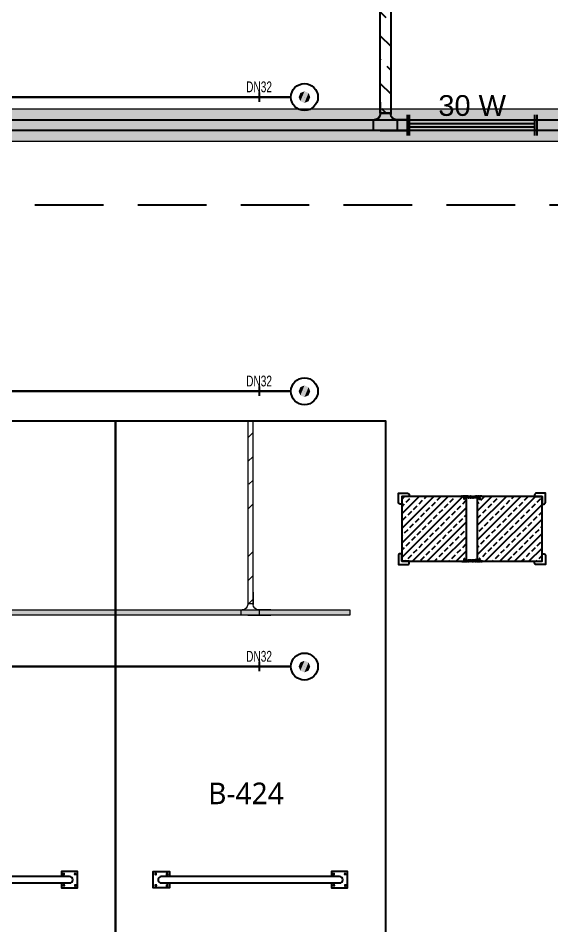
# Model space of a CAD drawing. Header units: millimetres. Extents: x -379292 to 1221486, y 92049 to 447512.
# Drawn here: x -179605 to -174665, y 180942 to 189350 of the extents above; entities that cross this region are included whole.
import ezdxf
from ezdxf.enums import TextEntityAlignment as Align

# ---------------------------------------------------------------- set-up
doc = ezdxf.new("R2010")
doc.units = ezdxf.units.MM
doc.linetypes.add('HIDDEN', pattern=[9.525, 6.35, -3.175])
for name, color, linetype in [('-M-YNGN-BORUID', 7, 'Continuous'), ('-M-YNGN-BORUUZUN', 7, 'Continuous'), ('-M-YNGN-BORUYUK', 7, 'Continuous'), ('-M-YNGN-SPR-YUK', 7, 'Continuous'), ('-M-YNGN-ZON3-CAP-', 7, 'Continuous'), ('-M-YNGN-ZON3-SPR-', 7, 'Continuous'), ('05_DILATATION', 131, 'Continuous'), ('05_HATCH CONCRETE', 141, 'Continuous'), ('05_SYMBOL', 2, 'Continuous'), ('08_LAMP', 4, 'Continuous'), ('202-A-Y-MahalAd', 141, 'Continuous'), ('E_CT_ZA', 6, 'Continuous')]:
    doc.layers.add(name, color=color, linetype=linetype)
doc.layers.add('-M-YNGN-SPR-CAPCIZGI', color=188, linetype='Continuous', plot=False)
for name, color, linetype, lineweight in [('-M-YNGN-ZON3', 6, 'SP', 30), ('E_CT_KA', 4, 'Continuous', 9), ('E_CT_KIRMIZI', 1, 'Continuous', 9)]:
    doc.layers.add(name, color=color, linetype=linetype, lineweight=lineweight)
doc.styles.add('CIZGI', font='tahoma.ttf', dxfattribs={"width": 0.8, "oblique": 20})
doc.styles.add('HCAD', font='HCAD.SHX', dxfattribs={"width": 0.8, "height": 0.2})
doc.styles.add('PIPESIZE', font='hcad.shx', dxfattribs={"width": 0.8})
doc.styles.add('SPR-NOT', font='romans.shx')
doc.styles.get("Standard").update_dxf_attribs({"font": 'segoeuil.ttf'})
doc.styles.add('YAZI-2', font='arial.ttf', dxfattribs={"height": 2})
doc.linetypes.add('SP', pattern='A,2,-0.1,["SP",CIZGI,S=0.14,R=0.2,X=0,Y=-0.07],-0.255', length=2.355)
pattern_1 = [(225, (905000, -3e-07), (67.351921, -67.351921), []), (225, (904932.65, -3e-07), (67.351921, -67.351921), [47.625, -23.8125])]

# ---------------------------------------------------------------- blocks, each defined once
blk = doc.blocks.new('202_Vida')
at = {"color": 0, "linetype": 'ByBlock', "ltscale": 0.2}
for points in [[(0.96, 0), (-0.96, 0)], [(0, 0.96), (0, -0.96)]]:
    blk.add_lwpolyline(points, dxfattribs=at)
at = {"color": 0, "linetype": 'ByBlock'}
for radius in [0.42, 0.23, 0.155]:
    blk.add_circle((0, 0), radius, dxfattribs=at)
blk = doc.blocks.new('202_Stoper')
at = {"color": 0, "linetype": 'ByBlock'}
for points in [[(-750, -30), (-750, -75), (-900, -75), (-900, 75), (-750, 75), (-750, 30)], [(750, -30), (750, -75), (900, -75), (900, 75), (750, 75), (750, 30)]]:
    blk.add_lwpolyline(points, dxfattribs=at)
blk.add_lwpolyline([(825, -30, 1), (825, 30), (-825, 30, 1), (-825, -30)], format="xyb", close=True, dxfattribs=at)
at = {"color": 0, "linetype": 'ByBlock', "yscale": 10, "zscale": 10, "rotation": 180}
for p, xscale in [((-877, 53), -10), ((-772, 53), 10), ((772, 53), -10), ((877, 53), 10)]:
    blk.add_blockref('202_Vida', p, dxfattribs=dict(at, xscale=xscale))
at = {"color": 0, "linetype": 'ByBlock', "yscale": 10, "zscale": 10}
for p, xscale in [((-877, -52), 10), ((-772, -52), -10), ((772, -52), 10), ((877, -52), -10)]:
    blk.add_blockref('202_Vida', p, dxfattribs=dict(at, xscale=xscale))
blk = doc.blocks.new('202_Mahalblok')
at = {"color": 0, "linetype": 'ByBlock', "flags": 128}
blk.add_lwpolyline([(0, 0), (0, 5000), (2500, 5000), (2500, 0)], close=True, dxfattribs=at)
at = {"color": 252}
blk.add_blockref('202_Stoper', (1250, 750), dxfattribs=at)
at = {"color": 0, "linetype": 'ByBlock', "ltscale": 25}
blk.add_attdef('MAHALNO', text='', height=200, dxfattribs=at).set_placement((1208.7, 1390), align=Align.BOTTOM_CENTER)
blk = doc.blocks.new('DİLATASYON PROFİL')
at = {"color": 8}
for p, q in [((-48.1, 0), (-46.4, 1.8)), ((-48.1, 0), (-20.1, 0)), ((-45.7, 1.8), (-46.4, 1.8)), ((-22.8, 1.6), (-20.5, 1.6)), ((-22.8, 1.6), (-21.5, -0.4)), ((-20.5, 1.6), (-19.9, 1.1)), ((-20.1, 0), (-19.8, 0.2)), ((-19.3, 1.6), (-19.9, 1.1)), ((-19.6, 0), (-19.8, 0.2)), ((-19.6, 0), (11.8, 0)), ((-17, 1.6), (-19.3, 1.6)), ((-17, 1.6), (-18.2, -0.4)), ((11.8, -13), (11.8, 0)), ((11.8, -13), (11.8, 0)), ((19.9, 1.8), (21.1, 0.5)), ((22.4, 2), (20.9, 2)), ((20.9, 1.3), (21.3, 0.1)), ((21.1, -1.1), (21.1, 0.5)), ((22.9, 0.7), (23.3, 1.2)), ((23.6, -6), (23, 1.5)), ((23.9, 0.8), (23.6, 1.2)), ((23.9, 0.8), (24.3, 1.2)), ((24.9, 0.8), (24.6, 1.2)), ((24.9, 0.8), (25.3, 1.2)), ((25.9, 0.8), (25.6, 1.2)), ((25.9, 0.8), (26.3, 1.2)), ((27, 0.8), (26.6, 1.2)), ((27, 0.8), (27.3, 1.2)), ((28, 0.8), (27.6, 1.2)), ((28, 0.8), (28.3, 1.2)), ((29, 0.8), (28.6, 1.2)), ((29, 0.8), (29.3, 1.2)), ((30, 0.8), (29.6, 1.2)), ((30, 0.8), (30.3, 1.2)), ((31, 0.8), (30.6, 1.2)), ((31, 0.8), (31.3, 1.2)), ((32, 0.8), (31.6, 1.2)), ((32, 0.8), (32.3, 1.2)), ((33, 0.8), (32.6, 1.2)), ((33, 0.8), (33.3, 1.2)), ((34, 0.8), (33.6, 1.2)), ((34, 0.8), (34.3, 1.2)), ((35, 0.7), (34.6, 1.2)), ((35, 0.8), (35, 0.8)), ((36, 1.8), (35.9, 1.8)), ((35.9, 1.3), (35.9, 1.8)), ((35.9, 1.3), (35.9, 1.8)), ((36, 1.8), (36.5, 1.5)), ((37.5, 2.2), (36.5, 1.5)), ((37.5, 2.2), (38.1, 1.8)), ((37.5, 2.2), (38.1, 1.8)), ((37.5, 2.2), (38.1, 1.8)), ((38.8, 2.4), (38.1, 1.8)), ((38.8, 2.4), (38.1, 1.8)), ((38.8, 2.4), (39.5, 1.9)), ((40.1, 2.4), (39.5, 1.9)), ((40.1, 2.4), (40.9, 1.8)), ((41.4, 2.2), (40.9, 1.8)), ((41.4, 2.2), (42.5, 1.5)), ((43, 1.8), (42.5, 1.5)), ((43, 1.8), (43, 1.8)), ((43, 1.3), (43, 1.8)), ((43, 1.3), (43, 1.8)), ((44, 0.6), (44.4, 1)), ((45, 0.6), (44.6, 1)), ((45, 0.6), (45.4, 1)), ((46, 0.6), (45.6, 1)), ((46, 0.6), (46.4, 1)), ((47, 0.6), (46.6, 1)), ((47, 0.6), (47.4, 1)), ((48, 0.6), (47.6, 1)), ((48, 0.6), (48.4, 1)), ((49, 0.6), (48.6, 1)), ((49, 0.6), (49.4, 1)), ((50, 0.6), (49.6, 1)), ((50, 0.6), (50.4, 1)), ((51, 0.6), (50.6, 1)), ((51, 0.6), (51.4, 1)), ((52, 0.6), (51.6, 1)), ((52, 0.6), (52.4, 1)), ((53, 0.6), (52.6, 1)), ((53, 0.6), (53.4, 1)), ((54, 0.6), (53.6, 1)), ((54, 0.6), (54.4, 1)), ((55, 0.6), (54.6, 1)), ((55, 0.6), (55.4, 1)), ((56, 0.6), (55.6, 1)), ((57.1, 1.8), (57, 1.8)), ((57, 1.3), (57, 1.8)), ((57, 1.3), (57, 1.8)), ((57.1, 1.8), (57.6, 1.5)), ((58.6, 2.2), (57.6, 1.5)), ((58.6, 2.2), (59.1, 1.8)), ((58.6, 2.2), (59.1, 1.8)), ((58.6, 2.2), (59.1, 1.8)), ((59.9, 2.4), (59.1, 1.8)), ((59.9, 2.4), (59.1, 1.8)), ((59.9, 2.4), (60.6, 1.9)), ((61.2, 2.4), (60.6, 1.9)), ((61.2, 2.4), (62, 1.8)), ((62.5, 2.2), (62, 1.8)), ((62.5, 2.2), (63.5, 1.5)), ((64, 1.8), (63.5, 1.5)), ((64, 1.8), (64.1, 1.8)), ((64.1, 1.3), (64.1, 1.8)), ((64.1, 1.3), (64.1, 1.8)), ((65.1, 0.6), (65.4, 1)), ((66.1, 0.6), (65.7, 1)), ((66.1, 0.6), (66.4, 1)), ((67.1, 0.6), (66.7, 1)), ((67.1, 0.6), (67.4, 1)), ((68.1, 0.6), (67.7, 1)), ((68.1, 0.6), (68.4, 1)), ((69.1, 0.6), (68.7, 1)), ((69.1, 0.6), (69.4, 1)), ((70.1, 0.6), (69.7, 1)), ((70.1, 0.6), (70.4, 1)), ((71.1, 0.6), (70.7, 1)), ((71.1, 0.6), (71.4, 1)), ((72.1, 0.6), (71.7, 1)), ((72.1, 0.6), (72.5, 1)), ((73.1, 0.6), (72.7, 1)), ((73.1, 0.6), (73.5, 1)), ((74.1, 0.6), (73.7, 1)), ((74.1, 0.6), (74.5, 1)), ((75.1, 0.6), (74.7, 1)), ((75.1, 0.6), (75.5, 1)), ((76.1, 0.6), (75.7, 1)), ((76.1, 0.6), (76.5, 1)), ((76.5, -6.2), (77, 1.3)), ((77.1, 0.6), (76.7, 1)), ((77.1, 0.6), (77.1, 0.6)), ((77.5, 1.8), (79.2, 1.8)), ((79.2, 1.1), (78.7, -0.1)), ((80.3, 2), (78.9, 0.5)), ((78.9, -0.9), (78.9, 0.7)), ((88.2, -12.8), (88.2, 0)), ((119.6, 0), (88.2, 0)), ((88.2, -12.8), (88.2, 0)), ((148.1, 0), (88.2, 0)), ((117, 1.6), (119.3, 1.6)), ((117, 1.6), (118.2, -0.4)), ((119.3, 1.6), (119.9, 1)), ((119.6, 0), (119.9, 0.2)), ((120.5, 1.6), (119.9, 1)), ((120.1, 0), (119.9, 0.2)), ((140.3, 0), (120.1, 0)), ((122.8, 1.6), (120.5, 1.6)), ((122.8, 1.6), (121.5, -0.4)), ((145.8, 1.8), (146.4, 1.8)), ((148.1, 0), (146.4, 1.8)), ((-21.8, -23.3), (-22.8, -23.2)), ((-22.8, -23.2), (-22.8, -24.4)), ((-21.8, -23.3), (-22.8, -23.2)), ((-22.8, -23.2), (-22.8, -24.4)), ((-22.8, -24.4), (-22, -25.1)), ((-22.8, -24.4), (-22, -25.1)), ((-22.7, -21.6), (-22.7, -22.5)), ((-21.8, -21.6), (-22.7, -21.6)), ((-22.7, -21.6), (-22.7, -22.5)), ((-21.8, -21.6), (-22.7, -21.6)), ((-22.7, -22.5), (-21.8, -23.3)), ((-22.7, -22.5), (-21.8, -23.3)), ((-21.6, -19.7), (-22.5, -19.7)), ((-22.5, -19.7), (-22.5, -20.7)), ((-21.6, -19.7), (-22.5, -19.7)), ((-22.5, -19.7), (-22.5, -20.7)), ((-22.5, -20.7), (-21.8, -21.6)), ((-22.5, -20.7), (-21.8, -21.6)), ((-21.5, -17.9), (-22.4, -17.8)), ((-22.4, -17.8), (-22.4, -19)), ((-21.5, -17.9), (-22.4, -17.8)), ((-22.4, -17.8), (-22.4, -19)), ((-22.4, -19), (-21.6, -19.7)), ((-22.4, -19), (-21.6, -19.7)), ((-22.2, -14.3), (-22.3, -15.5)), ((-22.2, -14.3), (-22.3, -15.5)), ((-22.3, -15.5), (-21.4, -16.2)), ((-22.3, -15.5), (-21.4, -16.2)), ((-21.4, -16.2), (-22.3, -16.2)), ((-22.3, -16.2), (-22.3, -17.1)), ((-21.4, -16.2), (-22.3, -16.2)), ((-22.3, -16.2), (-22.3, -17.1)), ((-22.3, -17.1), (-21.5, -17.9)), ((-22.3, -17.1), (-21.5, -17.9)), ((-22.1, -12.7), (-22.2, -13.6)), ((-22.1, -12.7), (-22.2, -13.6)), ((-22.2, -13.6), (-21.3, -14.4)), ((-22.2, -13.6), (-21.3, -14.4)), ((-21.3, -14.4), (-22.2, -14.3)), ((-21.3, -14.4), (-22.2, -14.3)), ((-22, -10.9), (-22.1, -12)), ((-22, -10.9), (-22.1, -12)), ((-22.1, -12), (-21.2, -12.8)), ((-22.1, -12), (-21.2, -12.8)), ((-21.2, -12.8), (-22.1, -12.7)), ((-21.2, -12.8), (-22.1, -12.7)), ((-21, -9.3), (-22, -9.2)), ((-22, -9.2), (-22, -10.2)), ((-21, -9.3), (-22, -9.2)), ((-22, -9.2), (-22, -10.2)), ((-22, -10.2), (-21.1, -10.9)), ((-22, -10.2), (-21.1, -10.9)), ((-21.1, -10.9), (-22, -10.9)), ((-21.1, -10.9), (-22, -10.9)), ((-22, -25.1), (-21.2, -25.1)), ((-22, -25.1), (-21.2, -25.1)), ((-21, -7.4), (-21.9, -7.4)), ((-21.9, -7.4), (-21.9, -8.6)), ((-21, -7.4), (-21.9, -7.4)), ((-21.9, -7.4), (-21.9, -8.6)), ((-21.9, -8.6), (-21, -9.3)), ((-21.9, -8.6), (-21, -9.3)), ((-20.9, -5.8), (-21.8, -5.8)), ((-21.8, -5.8), (-21.8, -6.7)), ((-20.9, -5.8), (-21.8, -5.8)), ((-21.8, -5.8), (-21.8, -6.7)), ((-21.8, -6.7), (-21, -7.4)), ((-21.8, -6.7), (-21, -7.4)), ((-21.5, -0.4), (-18.2, -0.4)), ((-21.5, -2.9), (-21.5, -0.4)), ((-21.5, -0.4), (-18.2, -0.4)), ((-21.5, -2.9), (-21.5, -0.4)), ((-21.5, -2.9), (-18.2, -2.9)), ((-21.5, -2.9), (-18.2, -2.9)), ((-21.4, -14.4), (-21.5, -14.3)), ((-21.4, -14.4), (-21.5, -14.3)), ((-21.4, -3), (-20.7, -3.1)), ((-21.4, -3), (-20.7, -3.1)), ((-21.3, -5.8), (-21.3, -2.9)), ((-21.3, -5.8), (-21.3, -2.9)), ((-21.3, -7.4), (-21.3, -7.2)), ((-21.3, -7.4), (-21.3, -7.2)), ((-18.7, -23), (-21.3, -25.2)), ((-18.7, -23), (-21.3, -25.2)), ((-21.3, -25.1), (-21.3, -25.4)), ((-21.3, -25.1), (-21.3, -25.4)), ((-19.9, -27), (-21.3, -25.4)), ((-19.9, -27), (-21.3, -25.4)), ((-21.2, -25.1), (-20.1, -3)), ((-21.2, -25.1), (-20.1, -3)), ((-18.7, -22.7), (-21.2, -24.8)), ((-18.7, -22.7), (-21.2, -24.8)), ((-18.8, -19.3), (-21, -21)), ((-18.8, -19.3), (-21, -21)), ((-18.8, -19.6), (-21, -21.4)), ((-18.8, -19.6), (-21, -21.4)), ((-20.7, -3.1), (-20.9, -5.8)), ((-20.7, -3.1), (-20.9, -5.8)), ((-19, -15.8), (-20.8, -17.3)), ((-19, -15.8), (-20.8, -17.3)), ((-19, -16.1), (-20.8, -17.6)), ((-19, -16.1), (-20.8, -17.6)), ((-19.2, -12.6), (-20.7, -13.9)), ((-19.2, -12.6), (-20.7, -13.9)), ((-19.2, -12.3), (-20.6, -13.5)), ((-19.2, -12.3), (-20.6, -13.5)), ((-19.4, -8.9), (-20.5, -9.8)), ((-19.4, -8.9), (-20.5, -9.8)), ((-19.3, -9.2), (-20.5, -10.1)), ((-19.3, -9.2), (-20.5, -10.1)), ((-19.5, -5.4), (-20.3, -6)), ((-19.5, -5.4), (-20.3, -6)), ((-19.5, -5.7), (-20.3, -6.3)), ((-19.5, -5.7), (-20.3, -6.3)), ((-19.9, -27), (-18.5, -25.4)), ((-19.9, -27), (-18.5, -25.4)), ((-18.6, -25.1), (-19.6, -3.1)), ((-18.6, -25.1), (-19.6, -3.1)), ((-18.4, -3.1), (-19, -3.1)), ((-19, -3.1), (-18.9, -5.9)), ((-18.4, -3.1), (-19, -3.1)), ((-19, -3.1), (-18.9, -5.9)), ((-18.9, -5.9), (-18, -5.9)), ((-18.9, -5.9), (-18, -5.9)), ((-17.9, -6.7), (-18.8, -7.5)), ((-17.9, -6.7), (-18.8, -7.5)), ((-18.8, -7.5), (-17.9, -7.4)), ((-18.8, -7.5), (-17.9, -7.4)), ((-17.8, -8.6), (-18.7, -9.3)), ((-17.8, -8.6), (-18.7, -9.3)), ((-18.7, -9.3), (-17.8, -9.3)), ((-18.7, -9.3), (-17.8, -9.3)), ((-17.8, -10.2), (-18.6, -10.9)), ((-17.8, -10.2), (-18.6, -10.9)), ((-18.6, -10.9), (-17.7, -10.9)), ((-18.6, -10.9), (-17.7, -10.9)), ((-18.6, -25.1), (-17.7, -25.1)), ((-18.6, -25.1), (-17.7, -25.1)), ((-18.5, -4.5), (-18.5, -2.9)), ((-18.5, -4.5), (-18.5, -2.9)), ((-18.5, -4.5), (-18.5, -4.9)), ((-18.5, -4.5), (-18.5, -4.9)), ((-18.5, -5.9), (-18.5, -4.9)), ((-18.5, -5.9), (-18.5, -4.9)), ((-18.5, -9.3), (-18.5, -9.1)), ((-18.5, -9.3), (-18.5, -9.1)), ((-18.5, -10.9), (-18.5, -10.8)), ((-18.5, -10.9), (-18.5, -10.8)), ((-17.7, -12.1), (-18.5, -12.8)), ((-17.7, -12.1), (-18.5, -12.8)), ((-18.5, -12.8), (-17.6, -12.8)), ((-18.5, -12.8), (-17.6, -12.8)), ((-17.6, -13.7), (-18.5, -14.4)), ((-17.6, -13.7), (-18.5, -14.4)), ((-18.5, -14.4), (-17.6, -14.4)), ((-18.5, -14.4), (-17.6, -14.4)), ((-18.5, -25.4), (-18.5, -25.1)), ((-18.5, -25.4), (-18.5, -25.1)), ((-17.5, -15.6), (-18.4, -16.3)), ((-17.5, -15.6), (-18.4, -16.3)), ((-18.4, -16.3), (-17.5, -16.2)), ((-18.4, -16.3), (-17.5, -16.2)), ((-17.4, -17.2), (-18.3, -17.9)), ((-17.4, -17.2), (-18.3, -17.9)), ((-18.3, -17.9), (-17.4, -17.9)), ((-18.3, -17.9), (-17.4, -17.9)), ((-18.2, -2.9), (-18.2, -0.4)), ((-18.2, -2.9), (-18.2, -0.4)), ((-17.3, -19), (-18.2, -19.8)), ((-17.3, -19), (-18.2, -19.8)), ((-18.2, -19.8), (-17.3, -19.7)), ((-18.2, -19.8), (-17.3, -19.7)), ((-18, -5.9), (-17.9, -6.7)), ((-18, -5.9), (-17.9, -6.7)), ((-17.2, -20.8), (-18, -21.7)), ((-17.2, -20.8), (-18, -21.7)), ((-18, -21.7), (-17.1, -21.6)), ((-18, -21.7), (-17.1, -21.6)), ((-17.9, -7.4), (-17.8, -8.6)), ((-17.9, -7.4), (-17.8, -8.6)), ((-17, -22.6), (-17.9, -23.3)), ((-17, -22.6), (-17.9, -23.3)), ((-17.9, -23.3), (-17, -23.3)), ((-17.9, -23.3), (-17, -23.3)), ((-17.8, -9.3), (-17.8, -10.2)), ((-17.8, -9.3), (-17.8, -10.2)), ((-17.7, -10.9), (-17.7, -12.1)), ((-17.7, -10.9), (-17.7, -12.1)), ((-17, -24.4), (-17.7, -25.1)), ((-17, -24.4), (-17.7, -25.1)), ((-17.6, -12.8), (-17.6, -13.7)), ((-17.6, -12.8), (-17.6, -13.7)), ((-17.6, -14.4), (-17.5, -15.6)), ((-17.6, -14.4), (-17.5, -15.6)), ((-17.5, -16.2), (-17.4, -17.2)), ((-17.5, -16.2), (-17.4, -17.2)), ((-17.4, -17.9), (-17.3, -19)), ((-17.4, -17.9), (-17.3, -19)), ((-17.3, -19.7), (-17.2, -20.8)), ((-17.3, -19.7), (-17.2, -20.8)), ((-17.1, -21.6), (-17, -22.6)), ((-17.1, -21.6), (-17, -22.6)), ((-17, -23.3), (-17, -24.4)), ((-17, -23.3), (-17, -24.4)), ((11.8, -13), (21.1, -13)), ((19, -7.6), (19, -8.3)), ((19.2, -2.1), (19.2, -1.2)), ((19.7, -2.7), (21, -2.7)), ((21.9, -12.1), (20.7, -7.3)), ((21.2, -1.3), (21, -2.7)), ((21.1, -13), (21.1, -8.9)), ((22.3, -12.3), (24.2, -7.5)), ((24, -5.5), (24, -0.2)), ((24, -11.7), (24, -8.5)), ((34, -11.7), (24, -11.7)), ((25.6, -6.4), (24.1, -6.4)), ((25.2, -5.7), (24.2, -5.7)), ((25.6, -7.5), (24.2, -7.5)), ((25.2, -8.2), (24.2, -8.2)), ((24.3, -7.5), (25.3, -7.5)), ((25.5, -5.5), (25.5, -3.7)), ((28.2, -3.7), (25.5, -3.7)), ((25.5, -10.2), (25.5, -8.5)), ((28.2, -10.2), (25.5, -10.2)), ((25.6, -6.4), (25.6, -4.7)), ((25.6, -9.1), (25.6, -7.5)), ((25.9, -4.4), (26.9, -4.4)), ((26.9, -9.4), (25.9, -9.4)), ((26.9, -9.4), (26.9, -4.4)), ((28.2, -10.2), (28.2, -3.7)), ((29.7, -10.2), (29.7, -3.7)), ((32.5, -3.7), (29.7, -3.7)), ((32.5, -10.2), (29.7, -10.2)), ((30.7, -4.1), (30.7, -8.1)), ((32.5, -4.1), (30.7, -4.1)), ((30.7, -8.1), (30.7, -10.1)), ((30.7, -10.1), (32.5, -10.1)), ((30.7, -10.2), (32.5, -10.2)), ((32.5, -3.7), (32.5, -5.5)), ((32.5, -4.1), (32.5, -6.1)), ((32.5, -6.1), (34, -6.1)), ((34.2, -8.1), (32.5, -8.1)), ((32.5, -10.1), (32.5, -8.1)), ((32.5, -10.1), (32.5, -8.3)), ((32.5, -8.5), (32.5, -10.2)), ((33.7, -5.7), (32.7, -5.7)), ((32.7, -8.2), (33.7, -8.2)), ((34, -0.1), (34, -5.5)), ((34, -6.1), (34, -1.5)), ((34, -8.5), (34, -11.7)), ((35.7, -6.7), (35.7, -5.2)), ((43.2, -6.7), (43.2, -5.2)), ((44.7, -8.1), (46.5, -8.1)), ((45, -5.7), (45, -0.4)), ((45, -6.1), (45, -1.5)), ((46.5, -6.1), (45, -6.1)), ((45, -11.9), (45, -8.7)), ((55, -11.9), (45, -11.9)), ((46.2, -5.9), (45.2, -5.9)), ((46.2, -8.4), (45.2, -8.4)), ((49.2, -3.9), (46.5, -3.9)), ((46.5, -5.7), (46.5, -3.9)), ((46.5, -6.1), (46.5, -4.1)), ((46.5, -4.1), (48.2, -4.1)), ((46.5, -10.1), (46.5, -8.1)), ((46.5, -10.1), (46.5, -8.3)), ((46.5, -10.4), (46.5, -8.7)), ((48.2, -10.1), (46.5, -10.1)), ((49.2, -10.4), (46.5, -10.4)), ((48.2, -4.1), (48.2, -8.1)), ((48.2, -8.1), (48.2, -10.1)), ((49.2, -10.4), (49.2, -3.9)), ((53.5, -3.9), (50.8, -3.9)), ((50.8, -10.4), (50.8, -3.9)), ((53.5, -10.4), (50.8, -10.4)), ((51.8, -4.1), (51.8, -8.1)), ((53.6, -4.1), (51.8, -4.1)), ((51.8, -8.1), (51.8, -10.1)), ((51.8, -10.1), (53.6, -10.1)), ((53.5, -3.7), (53.5, -5.5)), ((53.5, -3.9), (53.5, -5.7)), ((53.5, -8.7), (53.5, -10.4)), ((55.3, -8.1), (53.6, -8.1)), ((53.6, -10.1), (53.6, -8.1)), ((54.8, -5.7), (53.8, -5.7)), ((54.8, -5.9), (53.8, -5.9)), ((53.8, -8.4), (54.8, -8.4)), ((55, -0.2), (55, -5.7)), ((55, -8.7), (55, -11.9)), ((55.1, -6.1), (55.1, -1.5)), ((56.8, -6.7), (56.8, -5.2)), ((64.3, -6.7), (64.3, -5.2)), ((65.8, -8.1), (67.6, -8.1)), ((66.1, -5.7), (66.1, -0.4)), ((66.1, -6.1), (66.1, -1.5)), ((67.6, -6.1), (66.1, -6.1)), ((66.1, -11.9), (66.1, -8.7)), ((76.1, -11.9), (66.1, -11.9)), ((67.3, -5.9), (66.3, -5.9)), ((67.3, -8.4), (66.3, -8.4)), ((70.3, -3.9), (67.6, -3.9)), ((67.6, -5.7), (67.6, -3.9)), ((67.6, -6.1), (67.6, -4.1)), ((67.6, -4.1), (69.3, -4.1)), ((67.6, -10.1), (67.6, -8.1)), ((67.6, -10.1), (67.6, -8.3)), ((67.6, -10.4), (67.6, -8.7)), ((69.3, -10.1), (67.6, -10.1)), ((70.3, -10.4), (67.6, -10.4)), ((69.3, -4.1), (69.3, -8.1)), ((69.3, -8.1), (69.3, -10.1)), ((70.3, -10.4), (70.3, -3.9)), ((74.6, -3.9), (71.8, -3.9)), ((71.8, -10.4), (71.8, -3.9)), ((74.6, -10.4), (71.8, -10.4)), ((73.1, -9.6), (73.1, -4.6)), ((74.1, -4.6), (73.1, -4.6)), ((73.1, -9.6), (74.1, -9.6)), ((74.4, -6.6), (74.4, -5)), ((74.4, -6.6), (75.9, -6.6)), ((74.4, -9.3), (74.4, -7.7)), ((74.4, -7.7), (75.9, -7.7)), ((74.6, -3.9), (74.6, -5.7)), ((74.6, -8.7), (74.6, -10.4)), ((75.8, -5.9), (74.8, -5.9)), ((74.8, -8.4), (75.8, -8.4)), ((77.7, -12.5), (75.9, -7.7)), ((76.1, -0.2), (76.1, -5.7)), ((76.1, -8.7), (76.1, -11.9)), ((78.1, -12.3), (79.4, -7.5)), ((78.8, -1.6), (79, -2.9)), ((78.9, -12.8), (78.9, -8.7)), ((88.2, -12.8), (78.9, -12.8)), ((80.3, -2.9), (79, -2.9)), ((80.8, -2.3), (80.8, -1.4)), ((81.1, -7.9), (81.1, -8.6)), ((117.9, -23.3), (117, -23.3)), ((117, -23.3), (117, -24.4)), ((117.9, -23.3), (117, -23.3)), ((117, -23.3), (117, -24.4)), ((117, -24.4), (117.8, -25.1)), ((117, -24.4), (117.8, -25.1)), ((117.1, -21.6), (117.1, -22.6)), ((118, -21.7), (117.1, -21.6)), ((117.1, -21.6), (117.1, -22.6)), ((118, -21.7), (117.1, -21.6)), ((117.1, -22.6), (117.9, -23.3)), ((117.1, -22.6), (117.9, -23.3)), ((117.4, -17.9), (117.3, -19)), ((117.4, -17.9), (117.3, -19)), ((117.3, -19), (118.2, -19.8)), ((117.3, -19), (118.2, -19.8)), ((118.2, -19.8), (117.3, -19.7)), ((117.3, -19.7), (117.3, -20.8)), ((118.2, -19.8), (117.3, -19.7)), ((117.3, -19.7), (117.3, -20.8)), ((117.3, -20.8), (118, -21.7)), ((117.3, -20.8), (118, -21.7)), ((117.5, -16.2), (117.4, -17.2)), ((117.5, -16.2), (117.4, -17.2)), ((117.4, -17.2), (118.3, -17.9)), ((117.4, -17.2), (118.3, -17.9)), ((118.3, -17.9), (117.4, -17.9)), ((118.3, -17.9), (117.4, -17.9)), ((117.6, -14.4), (117.5, -15.6)), ((117.6, -14.4), (117.5, -15.6)), ((117.5, -15.6), (118.4, -16.3)), ((117.5, -15.6), (118.4, -16.3)), ((118.4, -16.3), (117.5, -16.2)), ((118.4, -16.3), (117.5, -16.2)), ((117.7, -12.8), (117.6, -13.7)), ((117.7, -12.8), (117.6, -13.7)), ((117.6, -13.7), (118.5, -14.4)), ((117.6, -13.7), (118.5, -14.4)), ((118.5, -14.4), (117.6, -14.4)), ((118.5, -14.4), (117.6, -14.4)), ((118.7, -10.9), (117.7, -10.9)), ((117.7, -10.9), (117.7, -12.1)), ((118.7, -10.9), (117.7, -10.9)), ((117.7, -10.9), (117.7, -12.1)), ((117.7, -12.1), (118.6, -12.8)), ((117.7, -12.1), (118.6, -12.8)), ((118.6, -12.8), (117.7, -12.8)), ((118.6, -12.8), (117.7, -12.8)), ((118.7, -9.3), (117.8, -9.3)), ((117.8, -9.3), (117.8, -10.2)), ((118.7, -9.3), (117.8, -9.3)), ((117.8, -9.3), (117.8, -10.2)), ((117.8, -10.2), (118.7, -10.9)), ((117.8, -10.2), (118.7, -10.9)), ((117.8, -25.1), (118.6, -25.1)), ((117.8, -25.1), (118.6, -25.1)), ((118.8, -7.5), (117.9, -7.4)), ((117.9, -7.4), (117.9, -8.6)), ((118.8, -7.5), (117.9, -7.4)), ((117.9, -7.4), (117.9, -8.6)), ((117.9, -8.6), (118.7, -9.3)), ((117.9, -8.6), (118.7, -9.3)), ((118.9, -5.9), (118, -5.8)), ((118, -5.8), (118, -6.7)), ((118.9, -5.9), (118, -5.8)), ((118, -5.8), (118, -6.7)), ((118, -6.7), (118.8, -7.5)), ((118, -6.7), (118.8, -7.5)), ((118.2, -0.4), (121.5, -0.4)), ((118.2, -2.9), (118.2, -0.4)), ((118.2, -0.4), (121.5, -0.4)), ((118.2, -2.9), (118.2, -0.4)), ((118.2, -2.9), (121.5, -2.9)), ((118.2, -2.9), (121.5, -2.9)), ((118.4, -14.5), (118.2, -14.3)), ((118.4, -14.5), (118.2, -14.3)), ((118.4, -3.1), (119, -3.1)), ((118.4, -3.1), (119, -3.1)), ((118.5, -5.9), (118.5, -2.9)), ((118.5, -5.9), (118.5, -2.9)), ((118.5, -7.4), (118.5, -7.2)), ((118.5, -7.4), (118.5, -7.2)), ((121.1, -23.1), (118.5, -25.2)), ((121.1, -23.1), (118.5, -25.2)), ((118.5, -25.1), (118.5, -25.4)), ((118.5, -25.1), (118.5, -25.4)), ((119.9, -27.1), (118.5, -25.4)), ((119.9, -27.1), (118.5, -25.4)), ((118.6, -25.1), (119.7, -3.1)), ((118.6, -25.1), (119.7, -3.1)), ((121.1, -22.8), (118.6, -24.9)), ((121.1, -22.8), (118.6, -24.9)), ((120.9, -19.3), (118.8, -21.1)), ((120.9, -19.3), (118.8, -21.1)), ((121, -19.6), (118.8, -21.4)), ((121, -19.6), (118.8, -21.4)), ((119, -3.1), (118.9, -5.9)), ((119, -3.1), (118.9, -5.9)), ((120.8, -16.1), (118.9, -17.7)), ((120.8, -16.1), (118.9, -17.7)), ((120.8, -15.8), (119, -17.3)), ((120.8, -15.8), (119, -17.3)), ((120.6, -12.4), (119.1, -13.6)), ((120.6, -12.4), (119.1, -13.6)), ((120.6, -12.7), (119.1, -13.9)), ((120.6, -12.7), (119.1, -13.9)), ((120.4, -8.9), (119.3, -9.8)), ((120.4, -8.9), (119.3, -9.8)), ((120.4, -9.2), (119.3, -10.1)), ((120.4, -9.2), (119.3, -10.1)), ((120.3, -5.4), (119.5, -6.1)), ((120.3, -5.4), (119.5, -6.1)), ((120.3, -5.7), (119.5, -6.4)), ((120.3, -5.7), (119.5, -6.4)), ((119.9, -27.1), (121.3, -25.4)), ((119.9, -27.1), (121.3, -25.4)), ((121.2, -25.1), (120.1, -3.2)), ((121.2, -25.1), (120.1, -3.2)), ((121.4, -3.1), (120.8, -3.1)), ((120.8, -3.1), (120.9, -5.9)), ((121.4, -3.1), (120.8, -3.1)), ((120.8, -3.1), (120.9, -5.9)), ((120.9, -5.9), (121.8, -5.9)), ((120.9, -5.9), (121.8, -5.9)), ((121.8, -6.8), (121, -7.5)), ((121.8, -6.8), (121, -7.5)), ((121, -7.5), (121.9, -7.5)), ((121, -7.5), (121.9, -7.5)), ((121.9, -8.6), (121.1, -9.4)), ((121.9, -8.6), (121.1, -9.4)), ((121.1, -9.4), (122, -9.3)), ((121.1, -9.4), (122, -9.3)), ((122, -10.3), (121.1, -11)), ((122, -10.3), (121.1, -11)), ((121.1, -11), (122, -10.9)), ((121.1, -11), (122, -10.9)), ((122.1, -12.1), (121.2, -12.9)), ((122.1, -12.1), (121.2, -12.9)), ((121.2, -12.9), (122.1, -12.8)), ((121.2, -12.9), (122.1, -12.8)), ((121.2, -25.1), (122.1, -25.1)), ((121.2, -25.1), (122.1, -25.1)), ((121.3, -4.6), (121.3, -2.9)), ((121.3, -4.6), (121.3, -2.9)), ((121.3, -4.6), (121.3, -4.9)), ((121.3, -4.6), (121.3, -4.9)), ((121.3, -5.9), (121.3, -4.9)), ((121.3, -5.9), (121.3, -4.9)), ((121.3, -9.4), (121.3, -9.2)), ((121.3, -9.4), (121.3, -9.2)), ((121.3, -11), (121.3, -10.9)), ((121.3, -11), (121.3, -10.9)), ((122.2, -13.7), (121.3, -14.5)), ((122.2, -13.7), (121.3, -14.5)), ((121.3, -14.5), (122.2, -14.4)), ((121.3, -14.5), (122.2, -14.4)), ((121.3, -25.4), (121.3, -25.1)), ((121.3, -25.4), (121.3, -25.1)), ((122.3, -15.6), (121.4, -16.3)), ((122.3, -15.6), (121.4, -16.3)), ((121.4, -16.3), (122.3, -16.3)), ((121.4, -16.3), (122.3, -16.3)), ((121.5, -2.9), (121.5, -0.4)), ((121.5, -2.9), (121.5, -0.4)), ((122.4, -17.2), (121.5, -18)), ((122.4, -17.2), (121.5, -18)), ((121.5, -18), (122.4, -17.9)), ((121.5, -18), (122.4, -17.9)), ((122.4, -19.1), (121.6, -19.8)), ((122.4, -19.1), (121.6, -19.8)), ((121.6, -19.8), (122.5, -19.8)), ((121.6, -19.8), (122.5, -19.8)), ((121.8, -5.9), (121.8, -6.8)), ((121.8, -5.9), (121.8, -6.8)), ((122.5, -20.8), (121.8, -21.7)), ((122.5, -20.8), (121.8, -21.7)), ((121.8, -21.7), (122.7, -21.7)), ((121.8, -21.7), (122.7, -21.7)), ((121.9, -7.5), (121.9, -8.6)), ((121.9, -7.5), (121.9, -8.6)), ((122.7, -22.6), (121.9, -23.3)), ((122.7, -22.6), (121.9, -23.3)), ((121.9, -23.3), (122.8, -23.3)), ((121.9, -23.3), (122.8, -23.3)), ((122, -9.3), (122, -10.3)), ((122, -9.3), (122, -10.3)), ((122, -10.9), (122.1, -12.1)), ((122, -10.9), (122.1, -12.1)), ((122.1, -12.8), (122.2, -13.7)), ((122.1, -12.8), (122.2, -13.7)), ((122.8, -24.5), (122.1, -25.1)), ((122.8, -24.5), (122.1, -25.1)), ((122.2, -14.4), (122.3, -15.6)), ((122.2, -14.4), (122.3, -15.6)), ((122.3, -16.3), (122.4, -17.2)), ((122.3, -16.3), (122.4, -17.2)), ((122.4, -17.9), (122.4, -19.1)), ((122.4, -17.9), (122.4, -19.1)), ((122.5, -19.8), (122.5, -20.8)), ((122.5, -19.8), (122.5, -20.8)), ((122.7, -21.7), (122.7, -22.6)), ((122.7, -21.7), (122.7, -22.6)), ((122.8, -23.3), (122.8, -24.5)), ((122.8, -23.3), (122.8, -24.5))]:
    blk.add_line(p, q, dxfattribs=at)
for centre, radius, start, end in [((-44.9, 0.7), 1.3, 64.66832, 126.12893), ((-43.8, 3.1), 1.3, 244.66832, 295.33168), ((-42.7, 0.7), 1.3, 64.66832, 115.33168), ((-41.6, 3.1), 1.3, 244.66832, 295.33168), ((-40.5, 0.7), 1.3, 64.66832, 115.33168), ((-39.4, 3.1), 1.3, 244.66832, 295.33168), ((-38.3, 0.7), 1.3, 64.66832, 115.33168), ((-37.2, 3.1), 1.3, 244.66832, 295.33168), ((-36, 0.7), 1.3, 64.66832, 115.33168), ((-34.9, 3.1), 1.3, 244.66832, 295.33168), ((-33.8, 0.7), 1.3, 64.66832, 115.33168), ((-32.7, 3.1), 1.3, 244.66832, 295.33168), ((-31.6, 0.7), 1.3, 64.66832, 115.33168), ((-30.5, 3.1), 1.3, 244.66832, 295.33168), ((-29.4, 0.7), 1.3, 64.66832, 115.33168), ((-28.3, 3.1), 1.3, 244.66832, 295.33168), ((-27.1, 0.7), 1.3, 64.66832, 115.33168), ((-26, 3.1), 1.3, 244.66832, 295.33168), ((-24.9, 0.7), 1.3, 64.66832, 115.33168), ((-23.8, 3.1), 1.3, 244.66832, 295.33168), ((-22.7, 0.7), 1.3, 64.66832, 115.33168), ((-21.6, 3.1), 1.3, 244.66832, 295.33168), ((-20.5, 0.7), 1.3, 64.66832, 115.33168), ((-19.4, 3.1), 1.3, 244.66832, 295.33168), ((-18.2, 0.7), 1.3, 64.66832, 115.33168), ((-17.1, 3.1), 1.3, 244.66832, 295.33168), ((-16, 0.7), 1.3, 64.66832, 115.33168), ((-14.9, 3.1), 1.3, 244.66832, 295.33168), ((-13.8, 0.7), 1.3, 64.66832, 115.33168), ((-12.7, 3.1), 1.3, 244.66832, 295.33168), ((-11.6, 0.7), 1.3, 64.66832, 115.33168), ((-10.5, 3.1), 1.3, 244.66832, 295.33168), ((-9.3, 0.7), 1.3, 64.66832, 115.33168), ((-8.2, 3.1), 1.3, 244.66832, 295.33168), ((-7.1, 0.7), 1.3, 64.66832, 115.33168), ((-6.1, 0.7), 1.3, 64.66832, 115.33168), ((-5, 3.1), 1.3, 244.66832, 295.33168), ((-3.9, 0.7), 1.3, 64.66832, 115.33168), ((-2.8, 3.1), 1.3, 244.66832, 295.33168), ((-1.6, 0.7), 1.3, 64.66832, 115.33168), ((-0.5, 3.1), 1.3, 244.66832, 295.33168), ((0.6, 0.7), 1.3, 64.66832, 115.33168), ((1.7, 3.1), 1.3, 244.66832, 295.33168), ((2.8, 0.7), 1.3, 64.66832, 115.33168), ((3.9, 3.1), 1.3, 244.66832, 295.33168), ((5, 0.7), 1.3, 64.66832, 115.33168), ((6.1, 3.1), 1.3, 244.66832, 295.33168), ((7.3, 0.7), 1.3, 64.66832, 115.33168), ((8.4, 3.1), 1.3, 244.66832, 295.33168), ((9.5, 0.7), 1.3, 64.66832, 115.33168), ((10.6, 3.1), 1.3, 244.66832, 295.33168), ((11.7, 0.7), 1.3, 64.66832, 115.33168), ((12.8, 3.1), 1.3, 244.66832, 295.33168), ((13.9, 0.7), 1.3, 64.66832, 115.33168), ((15, 3.1), 1.3, 244.66832, 295.33168), ((16.2, 0.7), 1.3, 64.66832, 115.33168), ((17.3, 3.1), 1.3, 244.66832, 295.33168), ((18.4, 0.7), 1.3, 63.26907, 115.33168), ((19.5, 3), 1.3, 244.66832, 288.37642), ((20.9, 1.7), 0.381, 90.82548, 269.34526), ((19.8, -0.5), 1.61, 330.64566, 24.04649), ((22.4, 1.5), 0.55, 357.34, 90), ((23, 0.6), 0.16, 141.0253, 263.03489), ((22.9, -0.7), 1.2, 25.78711, 83.03489), ((23.4, 1.1), 0.16, 40.5, 139.5), ((24.4, 1.1), 0.16, 40.5, 139.5), ((25.4, 1.1), 0.16, 40.5, 139.5), ((26.5, 1.1), 0.16, 40.5, 139.5), ((27.5, 1.1), 0.16, 40.5, 139.5), ((28.5, 1.1), 0.16, 40.5, 139.5), ((29.5, 1.1), 0.16, 40.5, 139.5), ((30.5, 1.1), 0.16, 40.5, 139.5), ((31.5, 1.1), 0.16, 40.5, 139.5), ((32.5, 1.1), 0.16, 40.5, 139.5), ((33.5, 1.1), 0.16, 40.5, 139.5), ((37, -1.5), 3, 110.92483, 180), ((35, -0.7), 1.2, 93.72554, 146.44104), ((34.5, 1.1), 0.16, 40.5, 139.5), ((34.9, 0.6), 0.16, 273.72554, 40.5), ((34.9, 0.6), 0.16, 273.72554, 276.01597), ((39.5, -8.1), 10, 110.79344, 110.92483), ((39.5, -8.1), 10, 69.07517, 69.20656), ((42, -1.5), 3, 0, 69.07517), ((44.5, 0.9), 0.16, 40.5, 139.5), ((43.9, -0.9), 1.2, 25.78711, 64.93253), ((45.5, 0.9), 0.16, 40.5, 139.5), ((46.5, 0.9), 0.16, 40.5, 139.5), ((47.5, 0.9), 0.16, 40.5, 139.5), ((48.5, 0.9), 0.16, 40.5, 139.5), ((49.5, 0.9), 0.16, 40.5, 139.5), ((50.5, 0.9), 0.16, 40.5, 139.5), ((51.5, 0.9), 0.16, 40.5, 139.5), ((52.5, 0.9), 0.16, 40.5, 139.5), ((53.5, 0.9), 0.16, 40.5, 139.5), ((54.5, 0.9), 0.16, 40.5, 139.5), ((56, -0.9), 1.2, 93.72554, 146.44104), ((58.1, -1.5), 3, 110.92483, 180), ((55.5, 0.9), 0.16, 40.5, 139.5), ((55.9, 0.5), 0.16, 273.72554, 40.5), ((60.6, -8.1), 10, 110.79344, 110.92483), ((60.6, -8.1), 10, 69.07517, 69.20656), ((63.1, -1.5), 3, 0, 69.07517), ((65.6, 0.9), 0.16, 40.5, 139.5), ((65, -0.9), 1.2, 25.78711, 64.93253), ((66.6, 0.9), 0.16, 40.5, 139.5), ((67.6, 0.9), 0.16, 40.5, 139.5), ((68.6, 0.9), 0.16, 40.5, 139.5), ((69.6, 0.9), 0.16, 40.5, 139.5), ((70.6, 0.9), 0.16, 40.5, 139.5), ((71.6, 0.9), 0.16, 40.5, 139.5), ((72.6, 0.9), 0.16, 40.5, 139.5), ((73.6, 0.9), 0.16, 40.5, 139.5), ((74.6, 0.9), 0.16, 40.5, 139.5), ((75.6, 0.9), 0.16, 40.5, 139.5), ((77.1, -0.9), 1.2, 93.72554, 146.44104), ((76.6, 0.9), 0.16, 40.5, 139.5), ((77.5, 1.3), 0.55, 90, 182.66), ((77, 0.5), 0.16, 273.72554, 40.5), ((77, 0.5), 0.16, 273.72554, 276.01597), ((79.2, 1.4), 0.381, 270.65474, 89.17452), ((80.5, 0.7), 1.3, 64.66832, 99.34193), ((81.6, 3.1), 1.3, 244.66832, 295.33168), ((82.7, 0.7), 1.3, 64.66832, 115.33168), ((83.8, 3.1), 1.3, 244.66832, 295.33168), ((84.9, 0.7), 1.3, 64.66832, 115.33168), ((86, 3.1), 1.3, 244.66832, 295.33168), ((87.1, 0.7), 1.3, 64.66832, 115.33168), ((88.3, 3.1), 1.3, 244.66832, 295.33168), ((89.4, 0.7), 1.3, 64.66832, 115.33168), ((90.5, 3.1), 1.3, 244.66832, 295.33168), ((91.6, 0.7), 1.3, 64.66832, 115.33168), ((92.7, 3.1), 1.3, 244.66832, 295.33168), ((93.8, 0.7), 1.3, 64.66832, 115.33168), ((94.9, 3.1), 1.3, 244.66832, 295.33168), ((96, 0.7), 1.3, 64.66832, 115.33168), ((97.2, 3.1), 1.3, 244.66832, 295.33168), ((98.3, 0.7), 1.3, 64.66832, 115.33168), ((99.4, 3.1), 1.3, 244.66832, 295.33168), ((100.5, 0.7), 1.3, 64.66832, 115.33168), ((101.6, 3.1), 1.3, 244.66832, 295.33168), ((102.7, 0.7), 1.3, 64.66832, 115.33168), ((103.8, 3.1), 1.3, 244.66832, 295.33168), ((104.9, 0.7), 1.3, 64.66832, 115.33168), ((106.1, 3.1), 1.3, 244.66832, 295.33168), ((107.2, 0.7), 1.3, 64.66832, 115.33168), ((108.3, 3.1), 1.3, 244.66832, 295.33168), ((109.4, 0.7), 1.3, 64.66832, 115.33168), ((110.5, 3.1), 1.3, 244.66832, 295.33168), ((111.6, 0.7), 1.3, 64.66832, 115.33168), ((112.7, 3.1), 1.3, 244.66832, 295.33168), ((113.8, 0.7), 1.3, 64.66832, 115.33168), ((115, 3.1), 1.3, 244.66832, 295.33168), ((116.1, 0.7), 1.3, 64.66832, 115.33168), ((117.2, 3.1), 1.3, 244.66832, 295.33168), ((118.3, 0.7), 1.3, 64.66832, 115.33168), ((119.4, 3.1), 1.3, 244.66832, 295.33168), ((120.5, 0.7), 1.3, 64.66832, 115.33168), ((121.6, 3.1), 1.3, 244.66832, 295.33168), ((122.7, 0.7), 1.3, 64.66832, 115.33168), ((123.9, 3.1), 1.3, 244.66832, 295.33168), ((125, 0.7), 1.3, 64.66832, 115.33168), ((126.1, 3.1), 1.3, 244.66832, 295.33168), ((127.2, 0.7), 1.3, 64.66832, 115.33168), ((128.3, 3.1), 1.3, 244.66832, 295.33168), ((129.4, 0.7), 1.3, 64.66832, 115.33168), ((130.5, 3.1), 1.3, 244.66832, 295.33168), ((131.6, 0.7), 1.3, 64.66832, 115.33168), ((132.7, 3.1), 1.3, 244.66832, 295.33168), ((133.9, 0.7), 1.3, 64.66832, 115.33168), ((135, 3.1), 1.3, 244.66832, 295.33168), ((136.1, 0.7), 1.3, 64.66832, 115.33168), ((137.2, 3.1), 1.3, 244.66832, 295.33168), ((138.3, 0.7), 1.3, 64.66832, 115.33168), ((139.4, 3.1), 1.3, 244.66832, 295.33168), ((140.5, 0.7), 1.3, 64.66832, 115.33168), ((141.6, 3.1), 1.3, 244.66832, 295.33168), ((142.8, 0.7), 1.3, 64.66832, 115.33168), ((143.9, 3.1), 1.3, 244.66832, 295.33168), ((145, 0.7), 1.3, 53.87107, 115.33168), ((-19.9, -3.1), 0.25, 88.99999, 162.832), ((-19.9, -3.1), 0.25, 88.99999, 162.832), ((-19.9, -3.1), 0.25, 2.80807, 91.00001), ((-19.9, -3.1), 0.25, 2.80807, 91.00001), ((18, -4.9), 4.29, 79.83575, 271.45132), ((17.8, -5), 4.15, 55.35981, 304.64019), ((18.1, -8.3), 0.825, 266.69012, 0), ((18.6, -1.2), 0.55, 0, 79.83575), ((19.9, -7.9), 0.954, 36.55234, 167.77281), ((19.7, -2.1), 0.55, 180, 270), ((20.5, -1.1), 0.6, 235.35981, 0), ((20.5, -8.9), 0.6, 0, 124.64019), ((22.2, -11.9), 0.364, 205.11835, 277.83545), ((24.1, -5.8), 0.55, 197.13048, 270), ((24.2, -5.5), 0.25, 180, 270), ((24.2, -8.5), 0.25, 90, 180), ((25.2, -5.5), 0.25, 270, 0), ((25.2, -8.5), 0.25, 0, 90), ((25.9, -4.7), 0.33, 90, 180), ((25.9, -9.1), 0.33, 180, 270), ((32.7, -5.5), 0.25, 180, 270), ((32.7, -8.5), 0.25, 90, 180), ((33.7, -5.5), 0.25, 270, 0), ((33.7, -8.5), 0.25, 0, 90), ((22.1, -11.6), 12.6, 0.05774, 16.20249), ((39.5, -0.8), 11.8, 246.20896, 293.78162), ((39.5, -5.2), 3.75, 0, 180), ((39.5, -6.7), 3.75, 180, 0), ((56.8, -11.6), 12.6, 163.79751, 179.94226), ((45.2, -5.7), 0.25, 180, 270), ((45.2, -8.7), 0.25, 90, 180), ((46.2, -5.7), 0.25, 270, 0), ((46.2, -8.7), 0.25, 0, 90), ((53.8, -5.5), 0.25, 180, 270), ((53.8, -5.7), 0.25, 180, 270), ((53.8, -8.7), 0.25, 90, 180), ((54.8, -5.5), 0.25, 270, 0), ((54.8, -5.7), 0.25, 270, 0), ((54.8, -8.7), 0.25, 0, 90), ((43.2, -11.6), 12.6, 0.05774, 16.20249), ((60.6, -0.8), 11.8, 246.20896, 293.78162), ((60.6, -5.2), 3.75, 0, 180), ((60.6, -6.7), 3.75, 180, 0), ((77.9, -11.6), 12.6, 163.79751, 179.94226), ((66.3, -5.7), 0.25, 180, 270), ((66.3, -8.7), 0.25, 90, 180), ((67.3, -5.7), 0.25, 270, 0), ((67.3, -8.7), 0.25, 0, 90), ((74.1, -5), 0.33, 0, 90), ((74.1, -9.3), 0.33, 270, 0), ((74.8, -5.7), 0.25, 180, 270), ((74.8, -8.7), 0.25, 90, 180), ((75.8, -5.7), 0.25, 270, 0), ((75.8, -8.7), 0.25, 0, 90), ((75.9, -6), 0.55, 270, 342.86952), ((77.8, -12.1), 0.364, 262.16455, 334.88165), ((80.2, -0.8), 1.61, 155.95351, 209.35434), ((79.5, -0.9), 0.6, 180, 304.64019), ((79.5, -8.7), 0.6, 55.35981, 180), ((80.1, -8.1), 0.954, 12.22719, 143.44766), ((82.2, -4.8), 4.15, 235.35981, 124.64019), ((80.3, -2.3), 0.55, 270, 0), ((81.4, -1.4), 0.55, 100.16425, 180), ((81.9, -8.6), 0.825, 180, 273.30988), ((82, -5.1), 4.29, 268.54868, 100.16425), ((119.9, -3.2), 0.25, 88.99999, 162.832), ((119.9, -3.2), 0.25, 88.99999, 162.832), ((119.9, -3.2), 0.25, 2.80807, 91.00001), ((119.9, -3.2), 0.25, 2.80807, 91.00001)]:
    blk.add_arc(centre, radius, start, end, dxfattribs=at)
blk = doc.blocks.new('bariyer')
at = {"color": 8, "ltscale": 25}
blk.add_lwpolyline([(0, -70), (15, -70, 0.414214), (30, -55), (30, 30), (-55, 30, 0.414214), (-70, 15), (-70, 0), (0, 0)], format="xyb", close=True, dxfattribs=at)
blk = doc.blocks.new('OtoParkBodrumKatMimari')
at = {"layer": '05_HATCH CONCRETE'}
h = blk.add_hatch(dxfattribs=at)
h.set_pattern_fill('ANSI33', color=8, scale=15, angle=180, style=0)
h.set_pattern_definition(pattern_1)
h.paths.add_polyline_path([(70900, 84100), (70300, 84100), (70300, 83500), (70900, 83500)])
h = blk.add_hatch(dxfattribs=at)
h.set_pattern_fill('ANSI33', color=8, scale=15, angle=180, style=0)
h.set_pattern_definition(pattern_1)
h.paths.add_polyline_path([(71600, 84100), (71000, 84100), (71000, 83500), (71600, 83500)])
at = {"color": 5}
for points in [[(70900, 84100), (70300, 84100), (70300, 83500), (70900, 83500)], [(71600, 84100), (71000, 84100), (71000, 83500), (71600, 83500)]]:
    blk.add_lwpolyline(points, close=True, dxfattribs=at)
at = {"layer": '05_SYMBOL', "color": 252, "linetype": 'HIDDEN', "ltscale": 100}
blk.add_lwpolyline([(128500, 86800), (19400, 86800)], dxfattribs=at)
at = {"layer": '05_DILATATION', "ltscale": 25}
blk.add_blockref('DİLATASYON PROFİL', (70900, 84100), dxfattribs=at)
at = {"layer": '05_DILATATION', "ltscale": 25, "xscale": -1, "rotation": 180}
blk.add_blockref('DİLATASYON PROFİL', (70900, 83500), dxfattribs=at)
at = {"layer": '05_SYMBOL', "color": 8, "xscale": -1}
blk.add_blockref('bariyer', (70300, 84100), dxfattribs=at)
at = {"layer": '05_SYMBOL', "color": 8}
blk.add_blockref('bariyer', (71600, 84100), dxfattribs=at)
at = {"layer": '05_SYMBOL', "color": 8, "rotation": 180}
blk.add_blockref('bariyer', (70300, 83500), dxfattribs=at)
at = {"layer": '05_SYMBOL', "color": 8, "xscale": -1, "rotation": 180}
blk.add_blockref('bariyer', (71600, 83500), dxfattribs=at)
at = {"layer": '202-A-Y-MahalAd', "color": 8, "ltscale": 25}
for p, values in [((65150, 79800), {'MAHALNO': 'B-425'}), ((67650, 79800), {'MAHALNO': 'B-424'})]:
    blk.add_blockref('202_Mahalblok', p, dxfattribs=at).add_auto_attribs(values)
blk = doc.blocks.new('SP-C-UP-12')
at = {"ltscale": 10}
blk.add_line((0, 0), (0, 0), dxfattribs=at)
at = {"color": 1, "linetype": 'Continuous'}
blk.add_circle((0, 0), 12.5, dxfattribs=at)
at = {"ltscale": 10}
for points in [[(-5.37, 0), (-3.8, 3.8), (-3.8, -3.8), (0, 5.37)], [(-3.8, -3.8), (0, 5.37), (0, -5.37), (3.8, 3.8)], [(0, -5.37), (3.8, 3.8), (3.8, -3.8), (5.37, 0)]]:
    blk.add_solid(points, dxfattribs=at)
at = {"layer": '-M-YNGN-SPR-YUK', "style": 'SPR-NOT', "width": 0.5, "flags": 9}
for tag, p in [('YUK', (0, 17.77)), ('CAP', (0, 14.42)), ('TIP', (0.2, 10.78))]:
    blk.add_attdef(tag, text='', height=2.5, dxfattribs=at).set_placement(p, align=Align.MIDDLE_CENTER)
blk = doc.blocks.new('SPRKL100')
at = {"layer": '-M-YNGN-SPR-CAPCIZGI'}
blk.add_line((0, 0.431), (0, -0.431), dxfattribs=at)
at = {"layer": '-M-YNGN-BORUID', "color": 0, "style": 'HCAD', "width": 0.8, "flags": 1}
blk.add_attdef('DIC', text='', height=0.4, dxfattribs=at).set_placement((0, -1.693), align=Align.CENTER)
at = {"layer": '-M-YNGN-BORUUZUN', "color": 0, "style": 'HCAD', "width": 0.7}
blk.add_attdef('BOY', text='', height=0.8, dxfattribs=at).set_placement((0, -1.08), align=Align.CENTER)
at = {"layer": '-M-YNGN-BORUYUK', "color": 6, "style": 'PIPESIZE', "width": 0.8}
blk.add_attdef('YUK', text='', height=0.5, dxfattribs=at).set_placement((0, 1.866), align=Align.CENTER)
at = {"color": 0, "style": 'PIPESIZE', "width": 0.7}
blk.add_attdef('CAP', text='', height=1, dxfattribs=at).set_placement((0, 0.45), align=Align.CENTER)
blk = doc.blocks.new('A$C69E75EAE')
at = {"layer": '-M-YNGN-ZON3', "ltscale": 500}
for p, q in [((5749.84, -5942.22), (6024.84, -5942.22)), ((5749.84, -6214.72), (6024.84, -6214.72)), ((5749.84, -6469.72), (6024.84, -6469.72))]:
    blk.add_line(p, q, dxfattribs=at)
at = {"layer": '-M-YNGN-ZON3-CAP-'}
ref = blk.add_blockref('SPRKL100', (5995.31, -5942.22), dxfattribs=dict(at, xscale=10, yscale=10, zscale=10, rotation=359.9999997800978))
ref.add_attrib('CAP', 'DN32', dxfattribs={"layer": '0', "color": 0, "height": 10, "rotation": 360, "style": 'PIPESIZE', "width": 0.7}).set_placement((5995.31, -5937.72), align=Align.CENTER)
ref = blk.add_blockref('SPRKL100', (5995.31, -6214.72), dxfattribs=dict(at, xscale=10, yscale=10, zscale=10, rotation=359.9999997800978))
ref.add_attrib('CAP', 'DN32', dxfattribs={"layer": '0', "color": 0, "height": 10, "rotation": 360, "style": 'PIPESIZE', "width": 0.7}).set_placement((5995.31, -6210.22), align=Align.CENTER)
ref = blk.add_blockref('SPRKL100', (5995.31, -6469.72), dxfattribs=dict(at, xscale=10, yscale=10, zscale=10, rotation=359.9999997800978))
ref.add_attrib('CAP', 'DN32', dxfattribs={"layer": '0', "color": 0, "height": 10, "rotation": 360, "style": 'PIPESIZE', "width": 0.7}).set_placement((5995.31, -6465.22), align=Align.CENTER)
at = {"layer": '-M-YNGN-ZON3-SPR-'}
for p in [(6037.34, -5942.22), (6037.34, -6214.72), (6037.34, -6469.72)]:
    blk.add_blockref('SP-C-UP-12', p, dxfattribs=at)
blk = doc.blocks.new('*U736')
h = blk.add_hatch()
h.set_pattern_fill('ANSI33', color=0, scale=50, angle=1, style=0)
h.paths.add_polyline_path([(-53157.2, 50), (112.8, 50), (112.8, 0), (-53157.2, 0)])
at = {"color": 0}
blk.add_lwpolyline([(-53157.2, 50), (112.8, 50), (112.8, 0), (-53157.2, 0)], close=True, dxfattribs=at)
at = {"ltscale": 25, "flags": 1}
for tag, p in [('YUKSEKLIK', (-228.6, -148.7)), ('KALINLIK', (-228.6, -213.3))]:
    blk.add_attdef(tag, p, '', height=50, dxfattribs=at)
blk = doc.blocks.new('*U907')
h = blk.add_hatch()
h.set_pattern_fill('ANSI33', color=0, scale=50, angle=1, style=0)
h.paths.add_polyline_path([(-4482.6, 100), (-170.1, 100), (-170.1, 0), (-4482.6, 0)])
at = {"color": 0}
blk.add_lwpolyline([(-4482.6, 100), (-170.1, 100), (-170.1, 0), (-4482.6, 0)], close=True, dxfattribs=at)
at = {"ltscale": 25, "flags": 1}
for tag, p in [('YUKSEKLIK', (-228.6, -148.7)), ('KALINLIK', (-228.6, -213.3))]:
    blk.add_attdef(tag, p, '', height=50, dxfattribs=at)
blk = doc.blocks.new('*U401')
at = {"color": 0}
for p, q in [((264, 264), (-164, 264)), ((-60, 264), (-60, 164)), ((0, 264), (264, 264)), ((160, 264), (160, 164)), ((-164, 164), (-50, 164)), ((0, 0), (0, 114)), ((0, 104), (100, 104)), ((100, 0), (100, 114)), ((264, 164), (150, 164))]:
    blk.add_line(p, q, dxfattribs=at)
for centre, start, end in [((-50, 114), 0, 90), ((150, 114), 90, 180)]:
    blk.add_arc(centre, 50, start, end, dxfattribs=at)
blk = doc.blocks.new('40 W SIVA ÜSTÜ ETANJ LED 50--')
at = {"layer": '08_LAMP'}
for p, q in [((-625, -100), (-625, 100)), ((-605, -100), (-605, 100)), ((605, -100), (605, 100)), ((625, -100), (625, 100)), ((-605, 15), (605, 15)), ((-605, -15), (605, -15))]:
    blk.add_line(p, q, dxfattribs=at)
at = {"layer": '08_LAMP', "color": 2, "style": 'YAZI-2'}
blk.add_text('30 W', height=200, dxfattribs=at).set_placement((0, 90), align=Align.CENTER)
blk = doc.blocks.new('*U655')
h = blk.add_hatch()
h.set_pattern_fill('ANSI33', color=0, scale=50, angle=1, style=0)
h.paths.add_polyline_path([(-115024.3, 100), (-249.3, 100), (-249.3, 0), (-115024.3, 0)])
at = {"color": 0}
blk.add_lwpolyline([(-115024.3, 100), (-249.3, 100), (-249.3, 0), (-115024.3, 0)], close=True, dxfattribs=at)
at = {"ltscale": 25, "flags": 1}
for tag, p in [('YUKSEKLIK', (-228.6, -148.7)), ('KALINLIK', (-228.6, -213.3))]:
    blk.add_attdef(tag, p, '', height=50, dxfattribs=at)
blk = doc.blocks.new('*U722')
h = blk.add_hatch()
h.set_pattern_fill('ANSI33', color=0, scale=50, angle=1, style=0)
h.paths.add_polyline_path([(-115264.3, 300), (-889.1, 300), (-889.1, 0), (-115264.3, 0)])
at = {"color": 0}
blk.add_lwpolyline([(-115264.3, 300), (-889.1, 300), (-889.1, 0), (-115264.3, 0)], close=True, dxfattribs=at)
at = {"ltscale": 25, "flags": 1}
for tag, p in [('YUKSEKLIK', (-228.6, -148.7)), ('KALINLIK', (-228.6, -213.3))]:
    blk.add_attdef(tag, p, '', height=50, dxfattribs=at)
blk = doc.blocks.new('*U1030')
h = blk.add_hatch()
h.set_pattern_fill('ANSI33', color=0, scale=50, angle=1, style=0)
h.paths.add_polyline_path([(-2092.9, 50), (-402.9, 50), (-402.9, 0), (-2092.9, 0)])
at = {"color": 0}
blk.add_lwpolyline([(-2092.9, 50), (-402.9, 50), (-402.9, 0), (-2092.9, 0)], close=True, dxfattribs=at)
at = {"ltscale": 25, "flags": 1}
for tag, p in [('YUKSEKLIK', (-228.6, -148.7)), ('KALINLIK', (-228.6, -213.3))]:
    blk.add_attdef(tag, p, '', height=50, dxfattribs=at)
blk = doc.blocks.new('*U1012')
at = {"color": 0}
for p, q in [((214, 214), (-164, 214)), ((-60, 214), (-60, 164)), ((0, 214), (214, 214)), ((110, 214), (110, 164)), ((-164, 164), (-50, 164)), ((0, 0), (0, 114)), ((0, 104), (50, 104)), ((50, 0), (50, 114)), ((214, 164), (100, 164))]:
    blk.add_line(p, q, dxfattribs=at)
for centre, start, end in [((-50, 114), 0, 90), ((100, 114), 90, 180)]:
    blk.add_arc(centre, 50, start, end, dxfattribs=at)

msp = doc.modelspace()

# ---------------------------------------------------------------- block references
at = {"color": 8}
msp.add_blockref('OtoParkBodrumKatMimari', (-246354.8, 100818.8), dxfattribs=at)

# ---------------------------------------------------------------- next in the draw order: block references
at = {"layer": '-M-YNGN-ZON3', "ltscale": 25, "xscale": 10, "yscale": 10, "zscale": 10}
msp.add_blockref('A$C69E75EAE', (-237328.2, 248041), dxfattribs=at)
at = {"layer": '08_LAMP', "xscale": 0.96, "yscale": 0.96, "zscale": 0.96}
msp.add_blockref('40 W SIVA ÜSTÜ ETANJ LED 50--', (-175402.1, 188358.5), dxfattribs=at)
at = {"layer": 'E_CT_KA', "rotation": 180}
msp.add_blockref('*U722', (-230494.1, 188509), dxfattribs=at)
at = {"layer": 'E_CT_KIRMIZI', "color": 1, "xscale": -1, "rotation": 89.99999999999991}
msp.add_blockref('*U1030', (-177429.8, 183525.8), dxfattribs=at)
at = {"layer": 'E_CT_KIRMIZI', "color": 2, "xscale": -1, "rotation": 180}
msp.add_blockref('*U1012', (-177479.8, 184032.8), dxfattribs=at)
at = {"layer": 'E_CT_KIRMIZI', "color": 1, "rotation": 180}
msp.add_blockref('*U736', (-229692.1, 183868.8), dxfattribs=at)
at = {"layer": 'E_CT_ZA', "color": 112}
for name, p, rotation in [('*U907', (-176254.8, 188299), 270), ('*U655', (-230054.1, 188409), 180)]:
    msp.add_blockref(name, p, dxfattribs=dict(at, rotation=rotation))
at = {"layer": 'E_CT_ZA', "color": 2, "xscale": -1, "rotation": 180}
msp.add_blockref('*U401', (-176254.8, 188573), dxfattribs=at)

doc.saveas('drawing.dxf')
